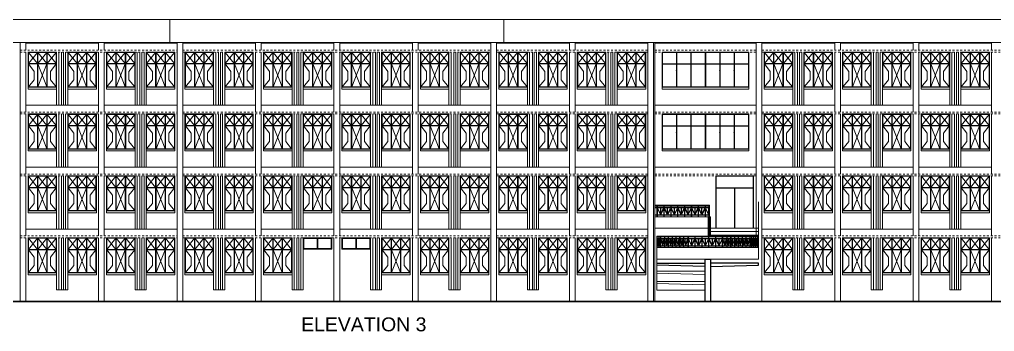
# Model space of a CAD drawing. Header units: millimetres. Extents: x 1898 to 3725, y 783 to 1532.
# Drawn here: x 2510 to 2561.2, y 965.8 to 982.2 of the extents above; entities that cross this region are included whole.
import ezdxf

# ---------------------------------------------------------------- set-up
doc = ezdxf.new("R2010")
doc.units = ezdxf.units.MM
doc.linetypes.add('DASHED', pattern=[0.75, 0.5, -0.25])
doc.linetypes.add('DASHED2', pattern=[0.375, 0.25, -0.125])
for name, color, linetype, lineweight in [('CLL LEV.', 15, 'Continuous', 18), ('Column', 251, 'Continuous', 30), ('Door', 54, 'Continuous', 18), ('Dotted', 23, 'DASHED', 15), ('ELEV.1', 7, 'Continuous', 20), ('ELEV.2', 250, 'Continuous', 20), ('ELEV.4', 251, 'Continuous', 18), ('ELEV.6', 250, 'Continuous', 13), ('Fixture', 44, 'Continuous', 13), ('Hatch', 43, 'Continuous', 13), ('PROJ.', 30, 'DASHED2', 15), ('Railing', 23, 'Continuous', 13), ('RAMP', 213, 'Continuous', 20), ('TEXT', 7, 'Continuous', 15), ('Ventilator', 4, 'DASHED', 18), ('Wall', 7, 'Continuous', 30), ('Window', 150, 'Continuous', 15)]:
    doc.layers.add(name, color=color, linetype=linetype, lineweight=lineweight)
doc.styles.get("Standard").update_dxf_attribs({"font": 'arial.ttf', "height": 0.2})

# ---------------------------------------------------------------- blocks, each defined once
blk = doc.blocks.new('WIN')
at = {"layer": 'CLL LEV.'}
for p, q in [((0, 0), (0, -0.1)), ((1.5, 0), (1.5, -0.1)), ((0, -0.1), (1.5, -0.1))]:
    blk.add_line(p, q, dxfattribs=at)
at = {"layer": 'Dotted', "ltscale": 130}
for p, q in [((0.02, 1.82), (0.493, 1.235)), ((0.02, 1.235), (0.493, 1.82)), ((0.513, 1.82), (0.987, 1.235)), ((0.513, 1.235), (0.987, 1.82)), ((1.007, 1.82), (1.48, 1.235)), ((1.007, 1.235), (1.48, 1.82)), ((0.32, 0.827), (0.02, 1.215)), ((0.513, 1.215), (0.987, 0.02)), ((0.513, 0.02), (0.987, 1.215)), ((1.18, 0.827), (1.48, 1.215)), ((0.32, 0.827), (0.32, 0.389)), ((1.18, 0.827), (1.18, 0.389)), ((0.32, 0.389), (0.02, 0.02)), ((1.18, 0.389), (1.48, 0.02))]:
    blk.add_line(p, q, dxfattribs=at)
at = {"layer": 'Window'}
for p, q in [((0, 1.84), (0, 0)), ((0, 1.84), (1.5, 1.84)), ((0.02, 1.82), (0.02, 1.235)), ((0.02, 1.82), (1.48, 1.82)), ((0.493, 1.82), (0.493, 1.235)), ((0.513, 1.82), (0.513, 1.235)), ((0.987, 1.82), (0.987, 1.235)), ((1.007, 1.82), (1.007, 1.235)), ((1.48, 1.82), (1.48, 1.235)), ((1.5, 1.84), (1.5, 0)), ((0.02, 1.235), (0.493, 1.235)), ((0.02, 1.215), (0.493, 1.215)), ((0.02, 1.215), (0.02, 0.02)), ((0.493, 1.215), (0.493, 0.02)), ((0.513, 1.235), (0.987, 1.235)), ((0.513, 1.215), (0.987, 1.215)), ((0.513, 1.215), (0.513, 0.02)), ((0.987, 1.215), (0.987, 0.02)), ((1.007, 1.235), (1.48, 1.235)), ((1.007, 1.215), (1.48, 1.215)), ((1.007, 1.215), (1.007, 0.02)), ((1.48, 1.215), (1.48, 0.02)), ((0, 0), (1.5, 0)), ((0.02, 0.02), (0.493, 0.02)), ((0.513, 0.02), (0.987, 0.02)), ((1.007, 0.02), (1.48, 0.02))]:
    blk.add_line(p, q, dxfattribs=at)
blk = doc.blocks.new('GLAZING 4')
at = {"layer": 'Window'}
for p, q in [((0.757, 1.82), (0.757, 1.22)), ((0.777, 1.82), (0.777, 1.22)), ((1.513, 1.82), (1.513, 1.22)), ((1.533, 1.82), (1.533, 1.22)), ((2.27, 1.82), (2.27, 1.22)), ((2.29, 1.82), (2.29, 1.22)), ((3.027, 1.82), (3.027, 1.22)), ((3.047, 1.82), (3.047, 1.22)), ((3.783, 1.82), (3.783, 1.22)), ((3.803, 1.82), (3.803, 1.22)), ((0.02, 1.22), (4.54, 1.22)), ((0.02, 1.2), (4.54, 1.2)), ((0.757, 1.2), (0.757, 0.02)), ((0.777, 1.2), (0.777, 0.02)), ((1.513, 1.2), (1.513, 0.02)), ((1.533, 1.2), (1.533, 0.02)), ((2.27, 1.2), (2.27, 0.02)), ((2.29, 1.2), (2.29, 0.02)), ((3.027, 1.2), (3.027, 0.02)), ((3.047, 1.2), (3.047, 0.02)), ((3.783, 1.2), (3.783, 0.02)), ((3.803, 1.2), (3.803, 0.02))]:
    blk.add_line(p, q, dxfattribs=at)
for points in [[(0, 1.84), (4.56, 1.84), (4.56, 0), (0, 0)], [(0.02, 1.82), (4.54, 1.82), (4.54, 0.02), (0.02, 0.02)]]:
    blk.add_lwpolyline(points, close=True, dxfattribs=at)
for p in [(0.757, 0.878), (1.513, 0.878), (2.27, 0.878), (3.027, 0.878), (3.783, 0.878)]:
    blk.add_point(p, dxfattribs=at)
blk = doc.blocks.new('DRTY')
at = {"layer": 'ELEV.1', "color": 251, "ltscale": 0.05}
for p, q in [((-0.115, 3.7), (-0.115, 3.65)), ((0, 3.7), (0, 3.65)), ((0.355, 3.7), (0.355, 3.65)), ((0.47, 3.7), (0.47, 3.65)), ((-0.115, 3.19), (-0.115, 0.4)), ((0, 3.19), (0, 0.4)), ((0.355, 3.19), (0.355, 0.4)), ((0.47, 3.19), (0.47, 0.4)), ((-0.115, -0.06), (-0.115, -2.85)), ((0, -0.06), (0, -2.85)), ((0.355, -0.06), (0.355, -2.85)), ((0.47, -0.06), (0.47, -2.85)), ((-0.115, -3.31), (-0.115, -6.1)), ((0, -3.31), (0, -6.1)), ((0.355, -3.31), (0.355, -6.1)), ((0.47, -3.31), (0.47, -6.1)), ((-0.115, -6.56), (-0.115, -9.29)), ((0, -6.56), (0, -9.29)), ((0.355, -6.56), (0.355, -9.29)), ((0.47, -6.56), (0.47, -9.29)), ((-0.115, -9.29), (-0.115, -9.29)), ((-0.115, -9.29), (0.47, -9.29))]:
    blk.add_line(p, q, dxfattribs=at)
at = {"layer": 'Fixture', "ltscale": 0.05}
for p, q in [((0.113, 3.7), (0.113, 3.65)), ((0.213, 3.7), (0.213, 3.65)), ((0.113, 3.19), (0.113, 0.4)), ((0.213, 3.19), (0.213, 0.4)), ((0.113, -0.06), (0.113, -2.85)), ((0.213, -0.06), (0.213, -2.85)), ((0.113, -3.31), (0.113, -6.1)), ((0.213, -3.31), (0.213, -6.1)), ((0.113, -6.56), (0.113, -9.29)), ((0.213, -6.56), (0.213, -9.29)), ((0.113, -9.29), (0.213, -9.29))]:
    blk.add_line(p, q, dxfattribs=at)

msp = doc.modelspace()

# ---------------------------------------------------------------- linework, layer by layer
at = {"layer": 'CLL LEV.'}
for p, q in [((2543.7178, 978.5581), (2543.7178, 978.6581)), ((2543.7178, 978.6581), (2548.2778, 978.6581)), ((2548.2778, 978.6581), (2548.2778, 978.5581)), ((2543.7178, 978.5581), (2548.2778, 978.5581)), ((2543.7178, 975.3081), (2543.7178, 975.4081)), ((2543.7178, 975.4081), (2548.2778, 975.4081)), ((2543.7178, 975.3081), (2548.2778, 975.3081)), ((2548.2778, 975.4081), (2548.2778, 975.3081))]:
    msp.add_line(p, q, dxfattribs=at)
at = {"layer": 'Column', "color": 253, "linetype": 'Continuous', "lineweight": 25}
for p, q in [((2543.4428, 969.4231), (2545.9628, 969.4231)), ((2545.9628, 969.6331), (2545.9628, 967.4081)), ((2545.9628, 969.6331), (2546.2628, 969.6331)), ((2546.2628, 969.6331), (2546.2628, 967.4081)), ((2548.7828, 969.4231), (2546.2628, 969.4231)), ((2548.7828, 969.3231), (2548.7828, 969.4231)), ((2545.9628, 969.2531), (2543.4428, 969.3231)), ((2546.2628, 969.2531), (2548.7828, 969.3231))]:
    msp.add_line(p, q, dxfattribs=at)
at = {"layer": 'Column', "color": 252, "linetype": 'Continuous', "lineweight": 18}
for p, q in [((2543.4428, 968.9001), (2543.4428, 969.0001)), ((2543.4428, 969.0001), (2545.9628, 969.0001)), ((2545.9628, 968.8301), (2543.4428, 968.9024))]:
    msp.add_line(p, q, dxfattribs=at)
at = {"layer": 'Column', "color": 251, "linetype": 'Continuous', "lineweight": 15}
for p, q in [((2543.4428, 968.4581), (2545.9628, 968.4581)), ((2545.9628, 968.2881), (2543.4428, 968.3604))]:
    msp.add_line(p, q, dxfattribs=at)
at = {"layer": 'Door', "linetype": 'Continuous'}
for p, q in [((2546.5328, 971.2581), (2546.5328, 973.9981)), ((2546.5528, 971.2581), (2546.5528, 973.5381)), ((2548.4928, 973.5381), (2548.4928, 971.2581)), ((2548.5128, 973.5581), (2548.5128, 971.2581)), ((2547.5128, 973.3581), (2547.5128, 971.2581)), ((2547.5328, 973.3581), (2547.5328, 971.2581))]:
    msp.add_line(p, q, dxfattribs=at)
at = {"layer": 'Door'}
for p, q in [((2546.5328, 973.9981), (2548.5128, 973.9981)), ((2546.5528, 973.3781), (2546.5528, 973.9781)), ((2546.5528, 973.9781), (2548.4928, 973.9781)), ((2548.4928, 973.3781), (2548.4928, 973.9781)), ((2548.5128, 971.2581), (2548.5128, 973.9981)), ((2546.5528, 973.3781), (2548.4928, 973.3781)), ((2546.5528, 973.3581), (2548.4928, 973.3581))]:
    msp.add_line(p, q, dxfattribs=at)
at = {"layer": 'ELEV.1'}
for p, q in [((2517.9153, 981.0081), (2517.9153, 982.2081)), ((2517.9153, 982.2081), (2535.4153, 982.2081)), ((2535.4153, 982.2081), (2535.4153, 981.0081)), ((2517.9153, 981.0081), (2535.4153, 981.0081)), ((2518.2853, 981.0081), (2518.2853, 967.4081)), ((2518.5853, 981.0081), (2518.5853, 967.4081)), ((2518.5853, 980.9581), (2522.4003, 980.9581)), ((2522.4003, 981.0081), (2522.4003, 980.5981)), ((2522.7003, 981.0081), (2522.7003, 980.5981)), ((2522.7003, 980.9581), (2526.5153, 980.9581)), ((2526.5153, 981.0081), (2526.5153, 980.5981)), ((2526.8153, 981.0081), (2526.8153, 980.5981)), ((2526.8153, 980.9581), (2530.6303, 980.9581)), ((2530.6303, 981.0081), (2530.6303, 980.5981)), ((2530.9303, 981.0081), (2530.9303, 980.5981)), ((2530.9303, 980.9581), (2534.7453, 980.9581)), ((2534.7453, 981.0081), (2534.7453, 967.4081)), ((2535.0453, 981.0081), (2535.0453, 967.4081)), ((2522.4003, 980.4981), (2522.4003, 977.3481)), ((2522.7003, 980.4981), (2522.7003, 977.3481)), ((2526.5153, 980.4981), (2526.5153, 977.3481)), ((2526.8153, 980.4981), (2526.8153, 977.3481)), ((2530.6303, 980.4981), (2530.6303, 977.3481)), ((2530.9303, 980.4981), (2530.9303, 977.3481)), ((2518.5853, 977.7081), (2522.4003, 977.7081)), ((2522.7003, 977.7081), (2526.5153, 977.7081)), ((2526.8153, 977.7081), (2530.6303, 977.7081)), ((2530.9303, 977.7081), (2534.7453, 977.7081)), ((2522.4003, 977.2481), (2522.4003, 974.0981)), ((2522.7003, 977.2481), (2522.7003, 974.0981)), ((2526.5153, 977.2481), (2526.5153, 974.0981)), ((2526.8153, 977.2481), (2526.8153, 974.0981)), ((2530.6303, 977.2481), (2530.6303, 974.0981)), ((2530.9303, 977.2481), (2530.9303, 974.0981)), ((2518.5853, 974.4581), (2522.4003, 974.4581)), ((2522.7003, 974.4581), (2526.5153, 974.4581)), ((2526.8153, 974.4581), (2530.6303, 974.4581)), ((2530.9303, 974.4581), (2534.7453, 974.4581)), ((2522.4003, 973.9981), (2522.4003, 970.8481)), ((2522.7003, 973.9981), (2522.7003, 970.8481)), ((2526.5153, 973.9981), (2526.5153, 970.8481)), ((2526.8153, 973.9981), (2526.8153, 970.8481)), ((2530.6303, 973.9981), (2530.6303, 970.8481)), ((2530.9303, 973.9981), (2530.9303, 970.8481)), ((2518.5853, 971.2081), (2522.4003, 971.2081)), ((2522.7003, 971.2081), (2526.5153, 971.2081)), ((2526.8153, 971.2081), (2530.6303, 971.2081)), ((2530.9303, 971.2081), (2534.7453, 971.2081)), ((2546.2628, 971.2581), (2548.7828, 971.2581)), ((2522.4003, 970.7481), (2522.4003, 967.4081)), ((2522.7003, 970.7481), (2522.7003, 967.4081)), ((2526.5153, 970.7481), (2526.5153, 967.4081)), ((2526.8153, 970.7481), (2526.8153, 967.4081)), ((2530.6303, 970.7481), (2530.6303, 967.4081)), ((2530.9303, 970.7481), (2530.9303, 967.4081)), ((2543.4428, 970.2331), (2548.7828, 970.2331)), ((2543.4428, 970.2331), (2543.4428, 969.6331)), ((2548.7828, 969.6331), (2548.7828, 970.2331)), ((2543.4428, 969.6331), (2548.7828, 969.6331))]:
    msp.add_line(p, q, dxfattribs=at)
at = {"layer": 'ELEV.1', "linetype": 'Continuous'}
for p, q in [((2546.1333, 971.8581), (2546.1732, 971.8581)), ((2546.1333, 971.8581), (2546.1333, 970.8331)), ((2546.2132, 971.8581), (2546.2628, 971.8581)), ((2546.2628, 970.8331), (2546.2628, 971.8581)), ((2548.7828, 970.8331), (2548.7828, 971.2581)), ((2543.4428, 969.6331), (2548.7828, 969.6331)), ((2543.4428, 969.6331), (2548.7828, 969.6331)), ((2543.4428, 969.6331), (2543.4428, 968.0081)), ((2543.5228, 969.6331), (2545.9628, 969.6331)), ((2548.7028, 969.6331), (2546.2628, 969.6331)), ((2543.4428, 968.0081), (2545.9628, 968.0081))]:
    msp.add_line(p, q, dxfattribs=at)
at = {"layer": 'ELEV.1', "color": 251, "linetype": 'Continuous'}
msp.add_line((2543.4428, 968.3581), (2543.4428, 968.4581), dxfattribs=at)
at = {"layer": 'ELEV.2'}
for p, q in [((2480.4478, 982.2081), (2517.9153, 982.2081)), ((2535.4153, 982.2081), (2575.5252, 982.2081)), ((2480.4478, 981.0081), (2517.9153, 981.0081)), ((2510.0553, 981.0081), (2510.0553, 967.4081)), ((2510.3553, 981.0081), (2510.3553, 980.5981)), ((2510.3553, 980.9581), (2514.1703, 980.9581)), ((2514.1703, 981.0081), (2514.1703, 980.5981)), ((2514.4703, 981.0081), (2514.4703, 980.5981)), ((2514.4703, 980.9581), (2518.2853, 980.9581)), ((2535.0453, 980.9581), (2538.8603, 980.9581)), ((2535.4153, 981.0081), (2575.3852, 981.0081)), ((2538.8603, 981.0081), (2538.8603, 980.5981)), ((2539.1603, 981.0081), (2539.1603, 980.5981)), ((2539.1603, 980.9581), (2542.9753, 980.9581)), ((2542.9753, 981.0081), (2542.9753, 967.4081)), ((2543.2753, 981.0081), (2543.2753, 967.4081)), ((2543.3378, 981.0081), (2543.3378, 967.4081)), ((2543.3378, 980.9581), (2548.6578, 980.9581)), ((2548.6578, 981.0081), (2548.6578, 970.8331)), ((2548.9578, 981.0081), (2548.9578, 967.4081)), ((2548.9578, 980.9581), (2552.7728, 980.9581)), ((2552.7728, 981.0081), (2552.7728, 980.5981)), ((2553.0728, 981.0081), (2553.0728, 980.5981)), ((2553.0728, 980.9581), (2556.8878, 980.9581)), ((2556.8878, 981.0081), (2556.8878, 980.5981)), ((2557.1878, 981.0081), (2557.1878, 980.5981)), ((2557.1878, 980.9581), (2561.0028, 980.9581)), ((2561.0028, 981.0081), (2561.0028, 980.5981)), ((2510.3553, 980.4981), (2510.3553, 977.3481)), ((2514.1703, 980.4981), (2514.1703, 977.3481)), ((2514.4703, 980.4981), (2514.4703, 977.3481)), ((2538.8603, 980.4981), (2538.8603, 977.3481)), ((2539.1603, 980.4981), (2539.1603, 977.3481)), ((2552.7728, 980.4981), (2552.7728, 977.3481)), ((2553.0728, 980.4981), (2553.0728, 977.3481)), ((2556.8878, 980.4981), (2556.8878, 977.3481)), ((2557.1878, 980.4981), (2557.1878, 977.3481)), ((2561.0028, 980.4981), (2561.0028, 977.3481)), ((2510.3553, 977.7081), (2514.1703, 977.7081)), ((2514.4703, 977.7081), (2518.2853, 977.7081)), ((2535.0453, 977.7081), (2538.8603, 977.7081)), ((2539.1603, 977.7081), (2542.9753, 977.7081)), ((2543.3378, 977.7081), (2548.6578, 977.7081)), ((2548.9578, 977.7081), (2552.7728, 977.7081)), ((2553.0728, 977.7081), (2556.8878, 977.7081)), ((2557.1878, 977.7081), (2561.0028, 977.7081)), ((2510.3553, 977.2481), (2510.3553, 974.0981)), ((2514.1703, 977.2481), (2514.1703, 974.0981)), ((2514.4703, 977.2481), (2514.4703, 974.0981)), ((2538.8603, 977.2481), (2538.8603, 974.0981)), ((2539.1603, 977.2481), (2539.1603, 974.0981)), ((2552.7728, 977.2481), (2552.7728, 974.0981)), ((2553.0728, 977.2481), (2553.0728, 974.0981)), ((2556.8878, 977.2481), (2556.8878, 974.0981)), ((2557.1878, 977.2481), (2557.1878, 974.0981)), ((2561.0028, 977.2481), (2561.0028, 974.0981)), ((2510.3553, 974.4581), (2514.1703, 974.4581)), ((2514.4703, 974.4581), (2518.2853, 974.4581)), ((2535.0453, 974.4581), (2538.8603, 974.4581)), ((2539.1603, 974.4581), (2542.9753, 974.4581)), ((2543.3378, 974.4581), (2548.6578, 974.4581)), ((2548.9578, 974.4581), (2552.7728, 974.4581)), ((2553.0728, 974.4581), (2556.8878, 974.4581)), ((2557.1878, 974.4581), (2561.0028, 974.4581)), ((2510.3553, 973.9981), (2510.3553, 970.8481)), ((2514.1703, 973.9981), (2514.1703, 970.8481)), ((2514.4703, 973.9981), (2514.4703, 970.8481)), ((2538.8603, 973.9981), (2538.8603, 970.8481)), ((2539.1603, 973.9981), (2539.1603, 970.8481)), ((2552.7728, 973.9981), (2552.7728, 970.8481)), ((2553.0728, 973.9981), (2553.0728, 970.8481)), ((2556.8878, 973.9981), (2556.8878, 970.8481)), ((2557.1878, 973.9981), (2557.1878, 970.8481)), ((2561.0028, 973.9981), (2561.0028, 970.8481)), ((2510.3553, 971.2081), (2514.1703, 971.2081)), ((2514.4703, 971.2081), (2518.2853, 971.2081)), ((2535.0453, 971.2081), (2538.8603, 971.2081)), ((2539.1603, 971.2081), (2542.9753, 971.2081)), ((2548.9578, 971.2081), (2552.7728, 971.2081)), ((2553.0728, 971.2081), (2556.8878, 971.2081)), ((2557.1878, 971.2081), (2561.0028, 971.2081)), ((2510.3553, 970.7481), (2510.3553, 967.4081)), ((2514.1703, 970.7481), (2514.1703, 967.4081)), ((2514.4703, 970.7481), (2514.4703, 967.4081)), ((2538.8603, 970.7481), (2538.8603, 967.4081)), ((2539.1603, 970.7481), (2539.1603, 967.4081)), ((2552.7728, 970.7481), (2552.7728, 967.4081)), ((2553.0728, 970.7481), (2553.0728, 967.4081)), ((2556.8878, 970.7481), (2556.8878, 967.4081)), ((2557.1878, 970.7481), (2557.1878, 967.4081)), ((2561.0028, 970.7481), (2561.0028, 967.4081))]:
    msp.add_line(p, q, dxfattribs=at)
at = {"layer": 'ELEV.4', "linetype": 'Continuous', "lineweight": 13}
for p, q in [((2543.3378, 971.8581), (2546.1828, 971.8581)), ((2543.3378, 971.2581), (2548.2837, 971.2581))]:
    msp.add_line(p, q, dxfattribs=at)
at = {"layer": 'ELEV.6', "linetype": 'Continuous'}
for p, q in [((2546.2628, 971.0831), (2548.7828, 971.0831)), ((2546.2628, 970.8831), (2548.7828, 970.8831))]:
    msp.add_line(p, q, dxfattribs=at)
at = {"layer": 'Hatch'}
msp.add_line((2546.1732, 972.4581), (2546.2132, 972.4581), dxfattribs=at)
at = {"layer": 'PROJ.', "ltscale": 0.002}
for p, q in [((2510.0553, 980.5981), (2518.2853, 980.5981)), ((2510.0553, 980.4981), (2518.2853, 980.4981)), ((2518.5853, 980.5981), (2534.7453, 980.5981)), ((2518.5853, 980.4981), (2534.7453, 980.4981)), ((2535.0453, 980.5981), (2542.9753, 980.5981)), ((2535.0453, 980.4981), (2542.9753, 980.4981)), ((2543.3378, 980.5981), (2548.6578, 980.5981)), ((2543.3378, 980.4981), (2548.6578, 980.4981)), ((2548.9578, 980.5981), (2569.2328, 980.5981)), ((2548.9578, 980.4981), (2569.2328, 980.4981)), ((2510.0553, 977.3481), (2518.2853, 977.3481)), ((2510.0553, 977.2481), (2518.2853, 977.2481)), ((2518.5853, 977.3481), (2534.7453, 977.3481)), ((2518.5853, 977.2481), (2534.7453, 977.2481)), ((2535.0453, 977.3481), (2542.9753, 977.3481)), ((2535.0453, 977.2481), (2542.9753, 977.2481)), ((2543.3378, 977.3481), (2548.6578, 977.3481)), ((2543.3378, 977.2481), (2548.6578, 977.2481)), ((2548.9578, 977.3481), (2569.2328, 977.3481)), ((2548.9578, 977.2481), (2569.2328, 977.2481)), ((2510.0553, 974.0981), (2518.2853, 974.0981)), ((2518.5853, 974.0981), (2534.7453, 974.0981)), ((2535.0453, 974.0981), (2542.9753, 974.0981)), ((2543.3378, 974.0981), (2548.6578, 974.0981)), ((2548.9578, 974.0981), (2569.2328, 974.0981)), ((2510.0553, 973.9981), (2518.2853, 973.9981)), ((2518.5853, 973.9981), (2534.7453, 973.9981)), ((2535.0453, 973.9981), (2542.9753, 973.9981)), ((2543.3378, 973.9981), (2548.6578, 973.9981)), ((2548.9578, 973.9981), (2569.2328, 973.9981)), ((2510.0553, 970.8481), (2518.2853, 970.8481)), ((2510.0553, 970.7481), (2518.2853, 970.7481)), ((2518.5853, 970.8481), (2534.7453, 970.8481)), ((2518.5853, 970.7481), (2534.7453, 970.7481)), ((2535.0453, 970.8481), (2542.9753, 970.8481)), ((2535.0453, 970.7481), (2542.9753, 970.7481)), ((2548.9578, 970.8481), (2569.2328, 970.8481)), ((2548.9578, 970.7481), (2569.2328, 970.7481))]:
    msp.add_line(p, q, dxfattribs=at)
at = {"layer": 'PROJ.'}
for p, q in [((2518.5853, 980.5981), (2518.5853, 980.4981)), ((2534.7453, 980.5981), (2534.7453, 980.4981)), ((2542.9753, 980.5981), (2542.9753, 980.4981)), ((2548.9578, 980.5981), (2548.9578, 980.4981)), ((2518.5853, 977.3481), (2518.5853, 977.2481)), ((2534.7453, 977.3481), (2534.7453, 977.2481)), ((2542.9753, 977.3481), (2542.9753, 977.2481)), ((2548.9578, 977.3481), (2548.9578, 977.2481)), ((2518.5853, 974.0981), (2518.5853, 973.9981)), ((2534.7453, 974.0981), (2534.7453, 973.9981)), ((2542.9753, 974.0981), (2542.9753, 973.9981)), ((2548.9578, 974.0981), (2548.9578, 973.9981)), ((2518.5853, 970.8481), (2518.5853, 970.7481)), ((2534.7453, 970.8481), (2534.7453, 970.7481)), ((2542.9753, 970.8481), (2542.9753, 970.7481)), ((2548.9578, 970.8481), (2548.9578, 970.7481))]:
    msp.add_line(p, q, dxfattribs=at)
at = {"layer": 'Railing', "linetype": 'Continuous'}
for p, q in [((2548.7728, 972.6331), (2548.7728, 970.8331)), ((2548.7728, 972.6331), (2548.7828, 972.6331)), ((2548.7828, 972.6331), (2548.7828, 970.8331)), ((2546.1732, 972.4581), (2546.1732, 970.8331)), ((2546.2132, 972.4581), (2546.2132, 970.8331)), ((2543.4428, 970.8331), (2548.7828, 970.8331)), ((2543.4428, 970.7931), (2548.7828, 970.7931)), ((2543.4429, 970.8331), (2543.4429, 970.2331)), ((2548.7827, 970.8331), (2548.7827, 970.2331))]:
    msp.add_line(p, q, dxfattribs=at)
at = {"layer": 'Railing'}
for p, q in [((2543.3378, 972.4581), (2546.1732, 972.4581)), ((2543.3378, 972.4181), (2546.1732, 972.4181)), ((2543.4532, 972.3381), (2543.3378, 972.3381)), ((2543.4532, 972.3186), (2543.3378, 972.3186)), ((2543.4532, 971.9581), (2543.3378, 971.9581)), ((2543.4532, 972.4181), (2543.4532, 972.3381)), ((2543.4532, 972.3186), (2543.4532, 971.9581)), ((2543.4732, 972.4186), (2543.4732, 972.3386)), ((2543.4732, 972.3386), (2543.8132, 972.3386)), ((2543.4732, 972.2951), (2543.4732, 971.9586)), ((2543.4732, 972.2951), (2543.6322, 971.9586)), ((2543.4732, 971.9586), (2543.6322, 971.9586)), ((2543.4843, 972.3186), (2543.6332, 972.3186)), ((2543.4843, 972.3186), (2543.6332, 972.0031)), ((2543.6332, 972.0031), (2543.6332, 972.3186)), ((2543.8022, 972.3186), (2543.6532, 972.0031)), ((2543.6532, 972.0031), (2543.6532, 972.3186)), ((2543.6532, 972.3186), (2543.8022, 972.3186)), ((2543.8132, 972.2951), (2543.6543, 971.9586)), ((2543.6543, 971.9586), (2543.8132, 971.9586)), ((2543.8132, 972.4186), (2543.8132, 972.3386)), ((2543.8132, 972.2951), (2543.8132, 971.9586)), ((2543.8332, 972.419), (2543.8332, 972.339)), ((2543.8332, 972.339), (2544.1732, 972.339)), ((2543.8332, 972.2956), (2543.8332, 971.959)), ((2543.8332, 972.2956), (2543.9922, 971.959)), ((2543.8332, 971.959), (2543.9922, 971.959)), ((2543.8443, 972.319), (2543.9932, 972.319)), ((2543.8443, 972.319), (2543.9932, 972.0036)), ((2543.9932, 972.0036), (2543.9932, 972.319)), ((2544.1622, 972.319), (2544.0132, 972.0036)), ((2544.0132, 972.0036), (2544.0132, 972.319)), ((2544.0132, 972.319), (2544.1622, 972.319)), ((2544.1732, 972.2956), (2544.0143, 971.959)), ((2544.0143, 971.959), (2544.1732, 971.959)), ((2544.1732, 972.419), (2544.1732, 972.339)), ((2544.1732, 972.2956), (2544.1732, 971.959)), ((2544.1932, 972.4186), (2544.1932, 972.3386)), ((2544.1932, 972.3386), (2544.5332, 972.3386)), ((2544.1932, 972.2951), (2544.1932, 971.9586)), ((2544.1932, 972.2951), (2544.3522, 971.9586)), ((2544.1932, 971.9586), (2544.3522, 971.9586)), ((2544.2043, 972.3186), (2544.3532, 972.3186)), ((2544.2043, 972.3186), (2544.3532, 972.0031)), ((2544.3532, 972.0031), (2544.3532, 972.3186)), ((2544.5222, 972.3186), (2544.3732, 972.0031)), ((2544.3732, 972.0031), (2544.3732, 972.3186)), ((2544.3732, 972.3186), (2544.5222, 972.3186)), ((2544.5332, 972.2951), (2544.3743, 971.9586)), ((2544.3743, 971.9586), (2544.5332, 971.9586)), ((2544.5332, 972.4186), (2544.5332, 972.3386)), ((2544.5332, 972.2951), (2544.5332, 971.9586)), ((2544.5532, 972.4186), (2544.5532, 972.3386)), ((2544.5532, 972.3386), (2544.8932, 972.3386)), ((2544.5532, 972.2951), (2544.5532, 971.9586)), ((2544.5532, 972.2951), (2544.7122, 971.9586)), ((2544.5532, 971.9586), (2544.7122, 971.9586)), ((2544.5643, 972.3186), (2544.7132, 972.3186)), ((2544.5643, 972.3186), (2544.7132, 972.0031)), ((2544.7132, 972.0031), (2544.7132, 972.3186)), ((2544.8822, 972.3186), (2544.7332, 972.0031)), ((2544.7332, 972.0031), (2544.7332, 972.3186)), ((2544.7332, 972.3186), (2544.8822, 972.3186)), ((2544.8932, 972.2951), (2544.7343, 971.9586)), ((2544.7343, 971.9586), (2544.8932, 971.9586)), ((2544.8932, 972.4186), (2544.8932, 972.3386)), ((2544.8932, 972.2951), (2544.8932, 971.9586)), ((2544.9132, 972.4186), (2544.9132, 972.3386)), ((2544.9132, 972.3386), (2545.2532, 972.3386)), ((2544.9132, 972.2951), (2544.9132, 971.9586)), ((2544.9132, 972.2951), (2545.0722, 971.9586)), ((2544.9132, 971.9586), (2545.0722, 971.9586)), ((2544.9243, 972.3186), (2545.0732, 972.3186)), ((2544.9243, 972.3186), (2545.0732, 972.0031)), ((2545.0732, 972.0031), (2545.0732, 972.3186)), ((2545.2422, 972.3186), (2545.0932, 972.0031)), ((2545.0932, 972.0031), (2545.0932, 972.3186)), ((2545.0932, 972.3186), (2545.2422, 972.3186)), ((2545.2532, 972.2951), (2545.0943, 971.9586)), ((2545.0943, 971.9586), (2545.2532, 971.9586)), ((2545.2532, 972.4186), (2545.2532, 972.3386)), ((2545.2532, 972.2951), (2545.2532, 971.9586)), ((2545.2732, 972.419), (2545.2732, 972.339)), ((2545.2732, 972.339), (2545.6132, 972.339)), ((2545.2732, 972.2956), (2545.2732, 971.959)), ((2545.2732, 972.2956), (2545.4322, 971.959)), ((2545.2732, 971.959), (2545.4322, 971.959)), ((2545.2843, 972.319), (2545.4332, 972.319)), ((2545.2843, 972.319), (2545.4332, 972.0036)), ((2545.4332, 972.0036), (2545.4332, 972.319)), ((2545.6022, 972.319), (2545.4532, 972.0036)), ((2545.4532, 972.0036), (2545.4532, 972.319)), ((2545.4532, 972.319), (2545.6022, 972.319)), ((2545.6132, 972.2956), (2545.4543, 971.959)), ((2545.4543, 971.959), (2545.6132, 971.959)), ((2545.6132, 972.419), (2545.6132, 972.339)), ((2545.6132, 972.2956), (2545.6132, 971.959)), ((2545.6332, 972.4195), (2545.6332, 972.3395)), ((2545.6332, 972.3395), (2545.9732, 972.3395)), ((2545.6332, 972.2961), (2545.6332, 971.9595)), ((2545.6332, 972.2961), (2545.7922, 971.9595)), ((2545.6332, 971.9595), (2545.7922, 971.9595)), ((2545.6443, 972.3195), (2545.7932, 972.3195)), ((2545.6443, 972.3195), (2545.7932, 972.0041)), ((2545.7932, 972.0041), (2545.7932, 972.3195)), ((2545.9622, 972.3195), (2545.8132, 972.0041)), ((2545.8132, 972.0041), (2545.8132, 972.3195)), ((2545.8132, 972.3195), (2545.9622, 972.3195)), ((2545.9732, 972.2961), (2545.8143, 971.9595)), ((2545.8143, 971.9595), (2545.9732, 971.9595)), ((2545.9732, 972.4195), (2545.9732, 972.3395)), ((2545.9732, 972.2961), (2545.9732, 971.9595)), ((2545.9932, 972.42), (2545.9932, 972.34)), ((2545.9932, 972.34), (2546.1732, 972.34)), ((2545.9932, 972.2966), (2545.9932, 971.96)), ((2545.9932, 972.2966), (2546.1522, 971.96)), ((2545.9932, 971.96), (2546.1522, 971.96)), ((2546.0043, 972.32), (2546.1532, 972.32)), ((2546.0043, 972.32), (2546.1532, 972.0046)), ((2546.1532, 972.0046), (2546.1532, 972.32)), ((2546.1732, 972.0046), (2546.1732, 972.32)), ((2543.4532, 971.9386), (2543.3378, 971.9386)), ((2543.4532, 971.9386), (2543.4532, 971.8581)), ((2543.4732, 971.9386), (2543.4732, 971.8586)), ((2543.4732, 971.9386), (2543.8132, 971.9386)), ((2543.8132, 971.9386), (2543.8132, 971.8586)), ((2543.8332, 971.939), (2543.8332, 971.859)), ((2543.8332, 971.939), (2544.1732, 971.939)), ((2544.1732, 971.939), (2544.1732, 971.859)), ((2544.1932, 971.9386), (2544.1932, 971.8586)), ((2544.1932, 971.9386), (2544.5332, 971.9386)), ((2544.5332, 971.9386), (2544.5332, 971.8586)), ((2544.5532, 971.9386), (2544.5532, 971.8586)), ((2544.5532, 971.9386), (2544.8932, 971.9386)), ((2544.8932, 971.9386), (2544.8932, 971.8586)), ((2544.9132, 971.9386), (2544.9132, 971.8586)), ((2544.9132, 971.9386), (2545.2532, 971.9386)), ((2545.2532, 971.9386), (2545.2532, 971.8586)), ((2545.2732, 971.939), (2545.2732, 971.859)), ((2545.2732, 971.939), (2545.6132, 971.939)), ((2545.6132, 971.939), (2545.6132, 971.859)), ((2545.6332, 971.9395), (2545.6332, 971.8595)), ((2545.6332, 971.9395), (2545.9732, 971.9395)), ((2545.9732, 971.9395), (2545.9732, 971.8595)), ((2545.9932, 971.94), (2545.9932, 971.86)), ((2545.9932, 971.94), (2546.1732, 971.94)), ((2543.4629, 970.7126), (2543.4629, 970.7931)), ((2543.5429, 970.7126), (2543.4629, 970.7126)), ((2543.4629, 970.3331), (2543.4629, 970.67)), ((2543.5004, 970.3328), (2543.4629, 970.67)), ((2543.5004, 970.6926), (2543.4654, 970.6926)), ((2543.5004, 970.3782), (2543.4654, 970.6926)), ((2543.5004, 970.3782), (2543.5004, 970.6926)), ((2543.5404, 970.6926), (2543.5054, 970.6926)), ((2543.5404, 970.6926), (2543.5054, 970.3782)), ((2543.5054, 970.3782), (2543.5054, 970.6926)), ((2543.5429, 970.67), (2543.5054, 970.3328)), ((2543.5429, 970.7126), (2543.5429, 970.7931)), ((2543.5429, 970.3331), (2543.5429, 970.67)), ((2543.5629, 970.7126), (2543.5629, 970.7931)), ((2543.6429, 970.7126), (2543.5629, 970.7126)), ((2543.5629, 970.3331), (2543.5629, 970.67)), ((2543.6004, 970.3328), (2543.5629, 970.67)), ((2543.6004, 970.6926), (2543.5654, 970.6926)), ((2543.6004, 970.3782), (2543.5654, 970.6926)), ((2543.6004, 970.3782), (2543.6004, 970.6926)), ((2543.6404, 970.6926), (2543.6054, 970.6926)), ((2543.6404, 970.6926), (2543.6054, 970.3782)), ((2543.6054, 970.3782), (2543.6054, 970.6926)), ((2543.6429, 970.67), (2543.6054, 970.3328)), ((2543.6429, 970.7126), (2543.6429, 970.7931)), ((2543.6429, 970.3331), (2543.6429, 970.67)), ((2543.6629, 970.7126), (2543.6629, 970.7931)), ((2543.8429, 970.7126), (2543.6629, 970.7126)), ((2543.6629, 970.3331), (2543.6629, 970.6739)), ((2543.7577, 970.3331), (2543.6629, 970.6739)), ((2543.8378, 970.6926), (2543.6681, 970.6926)), ((2543.7677, 970.3344), (2543.6681, 970.6926)), ((2543.7579, 970.3331), (2543.7579, 970.6926)), ((2543.8378, 970.6926), (2543.758, 970.3342)), ((2543.7679, 970.3331), (2543.7679, 970.6926)), ((2543.8429, 970.6696), (2543.768, 970.3331)), ((2543.8429, 970.7126), (2543.8429, 970.7931)), ((2543.8429, 970.3331), (2543.8429, 970.6696)), ((2543.8629, 970.7126), (2543.8629, 970.7931)), ((2544.0429, 970.7126), (2543.8629, 970.7126)), ((2543.8629, 970.3331), (2543.8629, 970.6739)), ((2543.9577, 970.3331), (2543.8629, 970.6739)), ((2543.9579, 970.6926), (2543.8681, 970.6926)), ((2543.9677, 970.3344), (2543.8681, 970.6926)), ((2543.9579, 970.3331), (2543.9579, 970.6926)), ((2544.0378, 970.6926), (2543.958, 970.3342)), ((2544.0429, 970.6926), (2543.9629, 970.3331)), ((2544.0378, 970.6926), (2543.9679, 970.6926)), ((2543.9679, 970.3331), (2543.9679, 970.6926)), ((2544.0429, 970.6696), (2543.968, 970.3331)), ((2544.0429, 970.7126), (2544.0429, 970.7931)), ((2544.0429, 970.3331), (2544.0429, 970.6696)), ((2544.0629, 970.7126), (2544.0629, 970.7931)), ((2544.2429, 970.7126), (2544.0629, 970.7126)), ((2544.0629, 970.3331), (2544.0629, 970.6739)), ((2544.1577, 970.3331), (2544.0629, 970.6739)), ((2544.1579, 970.6926), (2544.0681, 970.6926)), ((2544.1579, 970.3697), (2544.0681, 970.6926)), ((2544.1579, 970.3697), (2544.1579, 970.6926)), ((2544.2378, 970.6926), (2544.1679, 970.6926)), ((2544.2378, 970.6926), (2544.1679, 970.3786)), ((2544.1679, 970.3786), (2544.1679, 970.6926)), ((2544.2429, 970.6696), (2544.168, 970.3331)), ((2544.2429, 970.7126), (2544.2429, 970.7931)), ((2544.2429, 970.3331), (2544.2429, 970.6696)), ((2544.2629, 970.7126), (2544.2629, 970.7931)), ((2544.4429, 970.7126), (2544.2629, 970.7126)), ((2544.2629, 970.3331), (2544.2629, 970.6739)), ((2544.3577, 970.3331), (2544.2629, 970.6739)), ((2544.3579, 970.6926), (2544.2681, 970.6926)), ((2544.3579, 970.3697), (2544.2681, 970.6926)), ((2544.3579, 970.3697), (2544.3579, 970.6926)), ((2544.4378, 970.6926), (2544.3679, 970.6926)), ((2544.4378, 970.6926), (2544.3679, 970.3786)), ((2544.3679, 970.3786), (2544.3679, 970.6926)), ((2544.4429, 970.6696), (2544.368, 970.3331)), ((2544.4429, 970.7126), (2544.4429, 970.7931)), ((2544.4429, 970.3331), (2544.4429, 970.6696)), ((2544.4629, 970.7126), (2544.4629, 970.7931)), ((2544.6429, 970.7126), (2544.4629, 970.7126)), ((2544.4629, 970.3331), (2544.4629, 970.6739)), ((2544.5577, 970.3331), (2544.4629, 970.6739)), ((2544.5579, 970.6926), (2544.4681, 970.6926)), ((2544.5579, 970.3697), (2544.4681, 970.6926)), ((2544.5579, 970.3697), (2544.5579, 970.6926)), ((2544.638, 970.6937), (2544.5679, 970.3786)), ((2544.6378, 970.6926), (2544.5679, 970.6926)), ((2544.5679, 970.3786), (2544.5679, 970.6926)), ((2544.6429, 970.6696), (2544.568, 970.3331)), ((2544.6429, 970.7126), (2544.6429, 970.7931)), ((2544.6429, 970.3331), (2544.6429, 970.6696)), ((2544.6629, 970.7126), (2544.6629, 970.7931)), ((2544.8429, 970.7126), (2544.6629, 970.7126)), ((2544.6629, 970.3331), (2544.6629, 970.6739)), ((2544.7577, 970.3331), (2544.6629, 970.6739)), ((2544.7579, 970.6926), (2544.6681, 970.6926)), ((2544.7579, 970.3697), (2544.6681, 970.6926)), ((2544.7579, 970.3697), (2544.7579, 970.6926)), ((2544.8378, 970.6926), (2544.7679, 970.6926)), ((2544.8378, 970.6926), (2544.7679, 970.3786)), ((2544.7679, 970.3786), (2544.7679, 970.6926)), ((2544.8429, 970.6696), (2544.768, 970.3331)), ((2544.8429, 970.7126), (2544.8429, 970.7931)), ((2544.8429, 970.3331), (2544.8429, 970.6696)), ((2544.8629, 970.7126), (2544.8629, 970.7931)), ((2545.0795, 970.7126), (2544.8629, 970.7126)), ((2544.8629, 970.3331), (2544.8629, 970.6739)), ((2544.9577, 970.3331), (2544.8629, 970.6739)), ((2544.9579, 970.6926), (2544.8681, 970.6926)), ((2544.9579, 970.3697), (2544.8681, 970.6926)), ((2544.9579, 970.3697), (2544.9579, 970.6926)), ((2545.0742, 970.6926), (2544.9679, 970.6926)), ((2544.9679, 970.3647), (2545.0742, 970.6926)), ((2544.9679, 970.3647), (2544.9679, 970.6926)), ((2544.9681, 970.3331), (2545.0795, 970.6764)), ((2545.0795, 970.7926), (2545.0795, 970.7126)), ((2545.0795, 970.6764), (2545.0795, 970.3326)), ((2545.0995, 970.7931), (2545.0995, 970.7131)), ((2545.0995, 970.7131), (2545.4395, 970.7131)), ((2545.0995, 970.6697), (2545.0995, 970.3331)), ((2545.0995, 970.6697), (2545.2584, 970.3331)), ((2545.1105, 970.6931), (2545.2595, 970.6931)), ((2545.1105, 970.6931), (2545.2595, 970.3777)), ((2545.2595, 970.3777), (2545.2595, 970.6931)), ((2545.4284, 970.6931), (2545.2795, 970.3777)), ((2545.2795, 970.3777), (2545.2795, 970.6931)), ((2545.2795, 970.6931), (2545.4284, 970.6931)), ((2545.4395, 970.6697), (2545.2805, 970.3331)), ((2545.4395, 970.7931), (2545.4395, 970.7131)), ((2545.4395, 970.6697), (2545.4395, 970.3331)), ((2545.4595, 970.7931), (2545.4595, 970.7131)), ((2545.4595, 970.7931), (2545.4595, 970.7131)), ((2545.4595, 970.7926), (2545.4595, 970.7126)), ((2545.4595, 970.7131), (2545.7995, 970.7131)), ((2545.4595, 970.6697), (2545.4595, 970.3326)), ((2545.4595, 970.6697), (2545.4595, 970.3331)), ((2545.4595, 970.6697), (2545.4595, 970.3331)), ((2545.4595, 970.6697), (2545.6184, 970.3331)), ((2545.4705, 970.6931), (2545.6195, 970.6931)), ((2545.4705, 970.6931), (2545.6195, 970.3777)), ((2545.6195, 970.3777), (2545.6195, 970.6931)), ((2545.7884, 970.6931), (2545.6395, 970.3777)), ((2545.6395, 970.3777), (2545.6395, 970.6931)), ((2545.6395, 970.6931), (2545.7884, 970.6931)), ((2545.7995, 970.6697), (2545.6405, 970.3331)), ((2545.7995, 970.7931), (2545.7995, 970.7131)), ((2545.7995, 970.6697), (2545.7995, 970.3331)), ((2545.8195, 970.7931), (2545.8195, 970.7131)), ((2545.8195, 970.7931), (2545.8195, 970.7131)), ((2545.8195, 970.7931), (2545.8195, 970.7131)), ((2545.8195, 970.7926), (2545.8195, 970.7126)), ((2545.8195, 970.7926), (2545.8195, 970.7126)), ((2545.8195, 970.7131), (2546.1595, 970.7131)), ((2545.8195, 970.6697), (2545.8195, 970.3326)), ((2545.8195, 970.6697), (2545.8195, 970.3331)), ((2545.8195, 970.6697), (2545.8195, 970.3326)), ((2545.8195, 970.6697), (2545.8195, 970.3331)), ((2545.8195, 970.6697), (2545.8195, 970.3331)), ((2545.8195, 970.6697), (2545.9784, 970.3331)), ((2545.8305, 970.6931), (2545.9795, 970.6931)), ((2545.8305, 970.6931), (2545.9795, 970.3777)), ((2545.9795, 970.3777), (2545.9795, 970.6931)), ((2546.1484, 970.6931), (2545.9995, 970.3777)), ((2545.9995, 970.3777), (2545.9995, 970.6931)), ((2545.9995, 970.6931), (2546.1484, 970.6931)), ((2546.1595, 970.6697), (2546.0005, 970.3331)), ((2546.1595, 970.7936), (2546.1595, 970.7136)), ((2546.1595, 970.7931), (2546.1595, 970.7131)), ((2546.1595, 970.7931), (2546.1595, 970.7131)), ((2546.1595, 970.6701), (2546.1595, 970.3331)), ((2546.1595, 970.6701), (2546.1595, 970.3336)), ((2546.1595, 970.6697), (2546.1595, 970.3331)), ((2546.1795, 970.7936), (2546.1795, 970.7136)), ((2546.1795, 970.7931), (2546.1795, 970.7131)), ((2546.1795, 970.7926), (2546.1795, 970.7126)), ((2546.5195, 970.7136), (2546.1795, 970.7136)), ((2546.1795, 970.6701), (2546.3384, 970.3336)), ((2546.1795, 970.6701), (2546.1795, 970.3336)), ((2546.1795, 970.6697), (2546.1795, 970.3326)), ((2546.1795, 970.6697), (2546.1795, 970.3331)), ((2546.1905, 970.6936), (2546.3395, 970.3781)), ((2546.3395, 970.6936), (2546.1905, 970.6936)), ((2546.3395, 970.3781), (2546.3395, 970.6936)), ((2546.5084, 970.6936), (2546.3595, 970.6936)), ((2546.5084, 970.6936), (2546.3595, 970.3781)), ((2546.3595, 970.3781), (2546.3595, 970.6936)), ((2546.5195, 970.6701), (2546.3605, 970.3336)), ((2546.5195, 970.7936), (2546.5195, 970.7136)), ((2546.5195, 970.7936), (2546.5195, 970.7136)), ((2546.5195, 970.7931), (2546.5195, 970.7131)), ((2546.5195, 970.6701), (2546.5195, 970.3331)), ((2546.5195, 970.6701), (2546.5195, 970.3336)), ((2546.5195, 970.6701), (2546.5195, 970.3336)), ((2546.5395, 970.7936), (2546.5395, 970.7136)), ((2546.8795, 970.7136), (2546.5395, 970.7136)), ((2546.5395, 970.6701), (2546.6984, 970.3336)), ((2546.5395, 970.6701), (2546.5395, 970.3336)), ((2546.5505, 970.6936), (2546.6995, 970.3781)), ((2546.6995, 970.6936), (2546.5505, 970.6936)), ((2546.6995, 970.3781), (2546.6995, 970.6936)), ((2546.8684, 970.6936), (2546.7195, 970.6936)), ((2546.8684, 970.6936), (2546.7195, 970.3781)), ((2546.7195, 970.3781), (2546.7195, 970.6936)), ((2546.8795, 970.6701), (2546.7205, 970.3336)), ((2546.8795, 970.7936), (2546.8795, 970.7136)), ((2546.8795, 970.6701), (2546.8795, 970.3336)), ((2546.8995, 970.7931), (2546.8995, 970.7131)), ((2546.8995, 970.7131), (2547.116, 970.7131)), ((2546.8995, 970.6769), (2546.8995, 970.3331)), ((2547.0108, 970.3336), (2546.8995, 970.6769)), ((2546.9047, 970.6931), (2547.011, 970.6931)), ((2547.011, 970.3652), (2546.9047, 970.6931)), ((2547.011, 970.3652), (2547.011, 970.6931)), ((2547.021, 970.6931), (2547.1108, 970.6931)), ((2547.021, 970.3702), (2547.1108, 970.6931)), ((2547.021, 970.3702), (2547.021, 970.6931)), ((2547.0212, 970.3336), (2547.116, 970.6744)), ((2547.116, 970.7131), (2547.116, 970.7936)), ((2547.116, 970.3336), (2547.116, 970.6744)), ((2547.136, 970.7131), (2547.136, 970.7936)), ((2547.136, 970.7131), (2547.316, 970.7131)), ((2547.136, 970.3336), (2547.136, 970.6701)), ((2547.136, 970.6701), (2547.2109, 970.3336)), ((2547.1412, 970.6931), (2547.211, 970.6931)), ((2547.1412, 970.6931), (2547.211, 970.379)), ((2547.211, 970.379), (2547.211, 970.6931)), ((2547.221, 970.6931), (2547.3108, 970.6931)), ((2547.221, 970.3702), (2547.3108, 970.6931)), ((2547.221, 970.3702), (2547.221, 970.6931)), ((2547.2212, 970.3336), (2547.316, 970.6744)), ((2547.316, 970.7131), (2547.316, 970.7936)), ((2547.316, 970.3336), (2547.316, 970.6744)), ((2547.336, 970.7131), (2547.336, 970.7936)), ((2547.336, 970.7131), (2547.516, 970.7131)), ((2547.336, 970.3336), (2547.336, 970.6701)), ((2547.336, 970.6701), (2547.4109, 970.3336)), ((2547.3409, 970.6942), (2547.411, 970.379)), ((2547.3412, 970.6931), (2547.411, 970.6931)), ((2547.411, 970.379), (2547.411, 970.6931)), ((2547.421, 970.6931), (2547.5108, 970.6931)), ((2547.421, 970.3702), (2547.5108, 970.6931)), ((2547.421, 970.3702), (2547.421, 970.6931)), ((2547.4212, 970.3336), (2547.516, 970.6744)), ((2547.516, 970.7131), (2547.516, 970.7936)), ((2547.516, 970.3336), (2547.516, 970.6744)), ((2547.536, 970.7131), (2547.536, 970.7936)), ((2547.536, 970.7131), (2547.716, 970.7131)), ((2547.536, 970.3336), (2547.536, 970.6701)), ((2547.536, 970.6701), (2547.6109, 970.3336)), ((2547.5412, 970.6931), (2547.611, 970.6931)), ((2547.5412, 970.6931), (2547.611, 970.379)), ((2547.611, 970.379), (2547.611, 970.6931)), ((2547.621, 970.6931), (2547.7108, 970.6931)), ((2547.621, 970.3702), (2547.7108, 970.6931)), ((2547.621, 970.3702), (2547.621, 970.6931)), ((2547.6212, 970.3336), (2547.716, 970.6744)), ((2547.716, 970.7131), (2547.716, 970.7936)), ((2547.716, 970.3336), (2547.716, 970.6744)), ((2547.736, 970.7131), (2547.736, 970.7936)), ((2547.736, 970.7131), (2547.916, 970.7131)), ((2547.736, 970.3336), (2547.736, 970.6701)), ((2547.736, 970.6701), (2547.8109, 970.3336)), ((2547.7412, 970.6931), (2547.811, 970.6931)), ((2547.7412, 970.6931), (2547.811, 970.379)), ((2547.811, 970.379), (2547.811, 970.6931)), ((2547.821, 970.6931), (2547.9108, 970.6931)), ((2547.821, 970.3702), (2547.9108, 970.6931)), ((2547.821, 970.3702), (2547.821, 970.6931)), ((2547.8212, 970.3336), (2547.916, 970.6744)), ((2547.916, 970.7131), (2547.916, 970.7936)), ((2547.916, 970.3336), (2547.916, 970.6744)), ((2547.936, 970.7131), (2547.936, 970.7936)), ((2547.936, 970.7131), (2548.116, 970.7131)), ((2547.936, 970.6931), (2548.016, 970.3336)), ((2547.936, 970.3336), (2547.936, 970.6701)), ((2547.936, 970.6701), (2548.0109, 970.3336)), ((2547.9412, 970.6931), (2548.011, 970.6931)), ((2547.9412, 970.6931), (2548.0209, 970.3346)), ((2548.011, 970.3336), (2548.011, 970.6931)), ((2548.0112, 970.3349), (2548.1108, 970.6931)), ((2548.021, 970.6931), (2548.1108, 970.6931)), ((2548.021, 970.3336), (2548.021, 970.6931)), ((2548.0212, 970.3336), (2548.116, 970.6744)), ((2548.116, 970.7131), (2548.116, 970.7936)), ((2548.116, 970.3336), (2548.116, 970.6744)), ((2548.136, 970.7131), (2548.136, 970.7936)), ((2548.136, 970.7131), (2548.316, 970.7131)), ((2548.136, 970.3336), (2548.136, 970.6701)), ((2548.136, 970.6701), (2548.2109, 970.3336)), ((2548.1412, 970.6931), (2548.3108, 970.6931)), ((2548.1412, 970.6931), (2548.2209, 970.3346)), ((2548.211, 970.3336), (2548.211, 970.6931)), ((2548.2112, 970.3349), (2548.3108, 970.6931)), ((2548.221, 970.3336), (2548.221, 970.6931)), ((2548.2212, 970.3336), (2548.316, 970.6744)), ((2548.316, 970.7131), (2548.316, 970.7936)), ((2548.316, 970.3336), (2548.316, 970.6744)), ((2548.336, 970.7131), (2548.336, 970.7936)), ((2548.336, 970.7131), (2548.416, 970.7131)), ((2548.336, 970.3336), (2548.336, 970.6705)), ((2548.336, 970.6705), (2548.3735, 970.3333)), ((2548.3385, 970.6931), (2548.3735, 970.6931)), ((2548.3385, 970.6931), (2548.3735, 970.3786)), ((2548.3735, 970.3786), (2548.3735, 970.6931)), ((2548.3785, 970.6931), (2548.4135, 970.6931)), ((2548.3785, 970.3786), (2548.4135, 970.6931)), ((2548.3785, 970.3786), (2548.3785, 970.6931)), ((2548.3785, 970.3333), (2548.416, 970.6705)), ((2548.416, 970.7131), (2548.416, 970.7936)), ((2548.416, 970.3336), (2548.416, 970.6705)), ((2548.436, 970.7131), (2548.436, 970.7936)), ((2548.436, 970.7131), (2548.516, 970.7131)), ((2548.436, 970.3336), (2548.436, 970.6705)), ((2548.436, 970.6705), (2548.4735, 970.3333)), ((2548.4385, 970.6931), (2548.4735, 970.6931)), ((2548.4385, 970.6931), (2548.4735, 970.3786)), ((2548.4735, 970.3786), (2548.4735, 970.6931)), ((2548.4785, 970.6931), (2548.5135, 970.6931)), ((2548.4785, 970.3786), (2548.5135, 970.6931)), ((2548.4785, 970.3786), (2548.4785, 970.6931)), ((2548.4785, 970.3333), (2548.516, 970.6705)), ((2548.516, 970.7131), (2548.516, 970.7936)), ((2548.516, 970.3336), (2548.516, 970.6705)), ((2548.536, 970.7131), (2548.536, 970.7936)), ((2548.536, 970.7131), (2548.616, 970.7131)), ((2548.536, 970.3336), (2548.536, 970.6705)), ((2548.536, 970.6705), (2548.5735, 970.3333)), ((2548.5385, 970.6931), (2548.5735, 970.6931)), ((2548.5385, 970.6931), (2548.5735, 970.3786)), ((2548.5735, 970.3786), (2548.5735, 970.6931)), ((2548.5785, 970.6931), (2548.6135, 970.6931)), ((2548.5785, 970.3786), (2548.6135, 970.6931)), ((2548.5785, 970.3786), (2548.5785, 970.6931)), ((2548.5785, 970.3333), (2548.616, 970.6705)), ((2548.616, 970.7131), (2548.616, 970.7936)), ((2548.616, 970.3336), (2548.616, 970.6705)), ((2548.636, 970.7131), (2548.636, 970.7936)), ((2548.636, 970.7131), (2548.716, 970.7131)), ((2548.636, 970.3336), (2548.636, 970.6705)), ((2548.636, 970.6705), (2548.6735, 970.3333)), ((2548.6385, 970.6931), (2548.6735, 970.6931)), ((2548.6385, 970.6931), (2548.6735, 970.3786)), ((2548.6735, 970.3786), (2548.6735, 970.6931)), ((2548.6785, 970.6931), (2548.7135, 970.6931)), ((2548.6785, 970.3786), (2548.7135, 970.6931)), ((2548.6785, 970.3786), (2548.6785, 970.6931)), ((2548.6785, 970.3333), (2548.716, 970.6705)), ((2548.716, 970.7131), (2548.716, 970.7936)), ((2548.716, 970.3336), (2548.716, 970.6705)), ((2548.736, 970.2336), (2548.736, 970.7931)), ((2543.4429, 970.2331), (2543.4429, 970.3131)), ((2543.5429, 970.3331), (2543.4629, 970.3331)), ((2543.4629, 970.2331), (2543.4629, 970.3131)), ((2543.5429, 970.3131), (2543.4629, 970.3131)), ((2543.5429, 970.2331), (2543.5429, 970.3131)), ((2543.6429, 970.3331), (2543.5629, 970.3331)), ((2543.5629, 970.2331), (2543.5629, 970.3131)), ((2543.6429, 970.3131), (2543.5629, 970.3131)), ((2543.6429, 970.2331), (2543.6429, 970.3131)), ((2543.8429, 970.3331), (2543.6629, 970.3331)), ((2543.6629, 970.2331), (2543.6629, 970.3131)), ((2543.8429, 970.3131), (2543.6629, 970.3131)), ((2543.8429, 970.2331), (2543.8429, 970.3131)), ((2544.0429, 970.3331), (2543.8629, 970.3331)), ((2543.8629, 970.2331), (2543.8629, 970.3131)), ((2544.0429, 970.3131), (2543.8629, 970.3131)), ((2544.0429, 970.2331), (2544.0429, 970.3131)), ((2544.2429, 970.3331), (2544.0629, 970.3331)), ((2544.0629, 970.2331), (2544.0629, 970.3131)), ((2544.2429, 970.3131), (2544.0629, 970.3131)), ((2544.2429, 970.2331), (2544.2429, 970.3131)), ((2544.4429, 970.3331), (2544.2629, 970.3331)), ((2544.2629, 970.2331), (2544.2629, 970.3131)), ((2544.4429, 970.3131), (2544.2629, 970.3131)), ((2544.4429, 970.2331), (2544.4429, 970.3131)), ((2544.6429, 970.3331), (2544.4629, 970.3331)), ((2544.4629, 970.2331), (2544.4629, 970.3131)), ((2544.6429, 970.3131), (2544.4629, 970.3131)), ((2544.6429, 970.2331), (2544.6429, 970.3131)), ((2544.8429, 970.3331), (2544.6629, 970.3331)), ((2544.6629, 970.2331), (2544.6629, 970.3131)), ((2544.8429, 970.3131), (2544.6629, 970.3131)), ((2544.8429, 970.2331), (2544.8429, 970.3131)), ((2544.9579, 970.3331), (2544.8629, 970.3331)), ((2544.8629, 970.2331), (2544.8629, 970.3131)), ((2545.0795, 970.3131), (2544.8629, 970.3131)), ((2545.0795, 970.3331), (2544.9679, 970.3331)), ((2545.0795, 970.3131), (2545.0795, 970.2326)), ((2545.0995, 970.3331), (2545.2584, 970.3331)), ((2545.0995, 970.3131), (2545.0995, 970.2331)), ((2545.0995, 970.3131), (2545.4395, 970.3131)), ((2545.2805, 970.3331), (2545.4395, 970.3331)), ((2545.4395, 970.3131), (2545.4395, 970.2331)), ((2545.4595, 970.3331), (2545.6184, 970.3331)), ((2545.4595, 970.3131), (2545.4595, 970.2326)), ((2545.4595, 970.3131), (2545.4595, 970.2331)), ((2545.4595, 970.3131), (2545.4595, 970.2331)), ((2545.4595, 970.3131), (2545.7995, 970.3131)), ((2545.6405, 970.3331), (2545.7995, 970.3331)), ((2545.7995, 970.3131), (2545.7995, 970.2331)), ((2545.8195, 970.3331), (2545.9784, 970.3331)), ((2545.8195, 970.3131), (2545.8195, 970.2326)), ((2545.8195, 970.3131), (2545.8195, 970.2331)), ((2545.8195, 970.3131), (2545.8195, 970.2326)), ((2545.8195, 970.3131), (2545.8195, 970.2331)), ((2545.8195, 970.3131), (2545.8195, 970.2331)), ((2545.8195, 970.3131), (2546.1595, 970.3131)), ((2546.0005, 970.3331), (2546.1595, 970.3331)), ((2546.1595, 970.3136), (2546.1595, 970.2331)), ((2546.1595, 970.3136), (2546.1595, 970.2336)), ((2546.1595, 970.3131), (2546.1595, 970.2331)), ((2546.3384, 970.3336), (2546.1795, 970.3336)), ((2546.5195, 970.3136), (2546.1795, 970.3136)), ((2546.1795, 970.3136), (2546.1795, 970.2336)), ((2546.1795, 970.3131), (2546.1795, 970.2326)), ((2546.1795, 970.3131), (2546.1795, 970.2331)), ((2546.5195, 970.3336), (2546.3605, 970.3336)), ((2546.5195, 970.3136), (2546.5195, 970.2331)), ((2546.5195, 970.3136), (2546.5195, 970.2336)), ((2546.5195, 970.3136), (2546.5195, 970.2336)), ((2546.6984, 970.3336), (2546.5395, 970.3336)), ((2546.8795, 970.3136), (2546.5395, 970.3136)), ((2546.5395, 970.3136), (2546.5395, 970.2336)), ((2546.8795, 970.3336), (2546.7205, 970.3336)), ((2546.8795, 970.3136), (2546.8795, 970.2336)), ((2546.8995, 970.3336), (2547.011, 970.3336)), ((2546.8995, 970.3136), (2546.8995, 970.2331)), ((2546.8995, 970.3136), (2547.116, 970.3136)), ((2547.021, 970.3336), (2547.116, 970.3336)), ((2547.116, 970.2336), (2547.116, 970.3136)), ((2547.136, 970.3336), (2547.316, 970.3336)), ((2547.136, 970.2336), (2547.136, 970.3136)), ((2547.136, 970.3136), (2547.316, 970.3136)), ((2547.316, 970.2336), (2547.316, 970.3136)), ((2547.336, 970.3336), (2547.516, 970.3336)), ((2547.336, 970.2336), (2547.336, 970.3136)), ((2547.336, 970.3136), (2547.516, 970.3136)), ((2547.516, 970.2336), (2547.516, 970.3136)), ((2547.536, 970.3336), (2547.716, 970.3336)), ((2547.536, 970.2336), (2547.536, 970.3136)), ((2547.536, 970.3136), (2547.716, 970.3136)), ((2547.716, 970.2336), (2547.716, 970.3136)), ((2547.736, 970.3336), (2547.916, 970.3336)), ((2547.736, 970.2336), (2547.736, 970.3136)), ((2547.736, 970.3136), (2547.916, 970.3136)), ((2547.916, 970.2336), (2547.916, 970.3136)), ((2547.936, 970.3336), (2548.116, 970.3336)), ((2547.936, 970.2336), (2547.936, 970.3136)), ((2547.936, 970.3136), (2548.116, 970.3136)), ((2548.116, 970.2336), (2548.116, 970.3136)), ((2548.136, 970.3336), (2548.316, 970.3336)), ((2548.136, 970.2336), (2548.136, 970.3136)), ((2548.136, 970.3136), (2548.316, 970.3136)), ((2548.316, 970.2336), (2548.316, 970.3136)), ((2548.336, 970.3336), (2548.416, 970.3336)), ((2548.336, 970.2336), (2548.336, 970.3136)), ((2548.336, 970.3136), (2548.416, 970.3136)), ((2548.416, 970.2336), (2548.416, 970.3136)), ((2548.436, 970.3336), (2548.516, 970.3336)), ((2548.436, 970.2336), (2548.436, 970.3136)), ((2548.436, 970.3136), (2548.516, 970.3136)), ((2548.516, 970.2336), (2548.516, 970.3136)), ((2548.536, 970.3336), (2548.616, 970.3336)), ((2548.536, 970.2336), (2548.536, 970.3136)), ((2548.536, 970.2336), (2548.536, 970.3136)), ((2548.536, 970.3136), (2548.616, 970.3136)), ((2548.616, 970.2336), (2548.616, 970.3136)), ((2548.636, 970.3336), (2548.716, 970.3336)), ((2548.636, 970.2336), (2548.636, 970.3136)), ((2548.636, 970.3136), (2548.716, 970.3136)), ((2548.716, 970.2336), (2548.716, 970.3136))]:
    msp.add_line(p, q, dxfattribs=at)
at = {"layer": 'RAMP', "linetype": 'Continuous'}
msp.add_line((2546.2628, 969.6331), (2548.7028, 969.6331), dxfattribs=at)
at = {"layer": 'Ventilator', "linetype": 'ByBlock'}
for p, q in [((2525.6303, 970.7081), (2525.6303, 970.1881)), ((2525.6703, 970.7081), (2525.6703, 970.1881)), ((2527.6603, 970.7081), (2527.6603, 970.1881)), ((2527.7003, 970.7081), (2527.7003, 970.1881))]:
    msp.add_line(p, q, dxfattribs=at)
for points in [[(2524.9003, 970.7481), (2526.4003, 970.7481), (2526.4003, 970.1481), (2524.9003, 970.1481)], [(2524.9403, 970.7081), (2526.3603, 970.7081), (2526.3603, 970.1881), (2524.9403, 970.1881)], [(2526.9303, 970.7481), (2528.4303, 970.7481), (2528.4303, 970.1481), (2526.9303, 970.1481)], [(2526.9703, 970.7081), (2528.3903, 970.7081), (2528.3903, 970.1881), (2526.9703, 970.1881)]]:
    msp.add_lwpolyline(points, close=True, dxfattribs=at)
at = {"layer": 'Wall'}
msp.add_line((2469.0041, 967.4081), (2582.8384, 967.4081), dxfattribs=at)

# ---------------------------------------------------------------- block references
at = {"layer": 'ELEV.2', "xscale": -1}
for p in [(2512.4403, 977.3081), (2516.5553, 977.3081), (2520.6703, 977.3081), (2524.7853, 977.3081), (2528.9003, 977.3081), (2533.0153, 977.3081), (2537.1303, 977.3081), (2541.2453, 977.3081), (2551.0428, 977.3081), (2555.1578, 977.3081), (2559.2728, 977.3081)]:
    msp.add_blockref('DRTY', p, dxfattribs=at)
at = {"layer": 'Window'}
for name, p in [('WIN', (2510.4703, 978.6581)), ('WIN', (2512.5553, 978.6581)), ('WIN', (2514.5853, 978.6581)), ('WIN', (2516.6703, 978.6581)), ('WIN', (2518.7003, 978.6581)), ('WIN', (2520.7853, 978.6581)), ('WIN', (2522.8153, 978.6581)), ('WIN', (2524.9003, 978.6581)), ('WIN', (2526.9303, 978.6581)), ('WIN', (2529.0153, 978.6581)), ('WIN', (2531.0453, 978.6581)), ('WIN', (2533.1303, 978.6581)), ('WIN', (2535.1603, 978.6581)), ('WIN', (2537.2453, 978.6581)), ('WIN', (2539.2753, 978.6581)), ('WIN', (2541.3603, 978.6581)), ('GLAZING 4', (2543.7178, 978.6581)), ('WIN', (2549.0728, 978.6581)), ('WIN', (2551.1578, 978.6581)), ('WIN', (2553.1878, 978.6581)), ('WIN', (2555.2728, 978.6581)), ('WIN', (2557.3028, 978.6581)), ('WIN', (2559.3878, 978.6581)), ('WIN', (2510.4703, 975.4081)), ('WIN', (2512.5553, 975.4081)), ('WIN', (2514.5853, 975.4081)), ('WIN', (2516.6703, 975.4081)), ('WIN', (2518.7003, 975.4081)), ('WIN', (2520.7853, 975.4081)), ('WIN', (2522.8153, 975.4081)), ('WIN', (2524.9003, 975.4081)), ('WIN', (2526.9303, 975.4081)), ('WIN', (2529.0153, 975.4081)), ('WIN', (2531.0453, 975.4081)), ('WIN', (2533.1303, 975.4081)), ('WIN', (2535.1603, 975.4081)), ('WIN', (2537.2453, 975.4081)), ('WIN', (2539.2753, 975.4081)), ('WIN', (2541.3603, 975.4081)), ('GLAZING 4', (2543.7178, 975.4081)), ('WIN', (2549.0728, 975.4081)), ('WIN', (2551.1578, 975.4081)), ('WIN', (2553.1878, 975.4081)), ('WIN', (2555.2728, 975.4081)), ('WIN', (2557.3028, 975.4081)), ('WIN', (2559.3878, 975.4081)), ('WIN', (2510.4703, 972.1581)), ('WIN', (2512.5553, 972.1581)), ('WIN', (2514.5853, 972.1581)), ('WIN', (2516.6703, 972.1581)), ('WIN', (2518.7003, 972.1581)), ('WIN', (2520.7853, 972.1581)), ('WIN', (2522.8153, 972.1581)), ('WIN', (2524.9003, 972.1581)), ('WIN', (2526.9303, 972.1581)), ('WIN', (2529.0153, 972.1581)), ('WIN', (2531.0453, 972.1581)), ('WIN', (2533.1303, 972.1581)), ('WIN', (2535.1603, 972.1581)), ('WIN', (2537.2453, 972.1581)), ('WIN', (2539.2753, 972.1581)), ('WIN', (2541.3603, 972.1581)), ('WIN', (2549.0728, 972.1581)), ('WIN', (2551.1578, 972.1581)), ('WIN', (2553.1878, 972.1581)), ('WIN', (2555.2728, 972.1581)), ('WIN', (2557.3028, 972.1581)), ('WIN', (2559.3878, 972.1581)), ('WIN', (2510.4703, 968.9081)), ('WIN', (2512.5553, 968.9081)), ('WIN', (2514.5853, 968.9081)), ('WIN', (2516.6703, 968.9081)), ('WIN', (2518.7003, 968.9081)), ('WIN', (2520.7853, 968.9081)), ('WIN', (2522.8153, 968.9081)), ('WIN', (2529.0153, 968.9081)), ('WIN', (2531.0453, 968.9081)), ('WIN', (2533.1303, 968.9081)), ('WIN', (2535.1603, 968.9081)), ('WIN', (2537.2453, 968.9081)), ('WIN', (2539.2753, 968.9081)), ('WIN', (2541.3603, 968.9081)), ('WIN', (2549.0728, 968.9081)), ('WIN', (2551.1578, 968.9081)), ('WIN', (2553.1878, 968.9081)), ('WIN', (2555.2728, 968.9081)), ('WIN', (2557.3028, 968.9081)), ('WIN', (2559.3878, 968.9081))]:
    msp.add_blockref(name, p, dxfattribs=at)

# ---------------------------------------------------------------- texts
at = {"layer": 'TEXT', "insert": (2524.7908, 966.5729), "char_height": 0.73, "attachment_point": 1}
msp.add_mtext_dynamic_manual_height_columns('ELEVATION 3', width=6.659393, gutter_width=12.5, heights=[0], dxfattribs=at)

doc.saveas('drawing.dxf')
